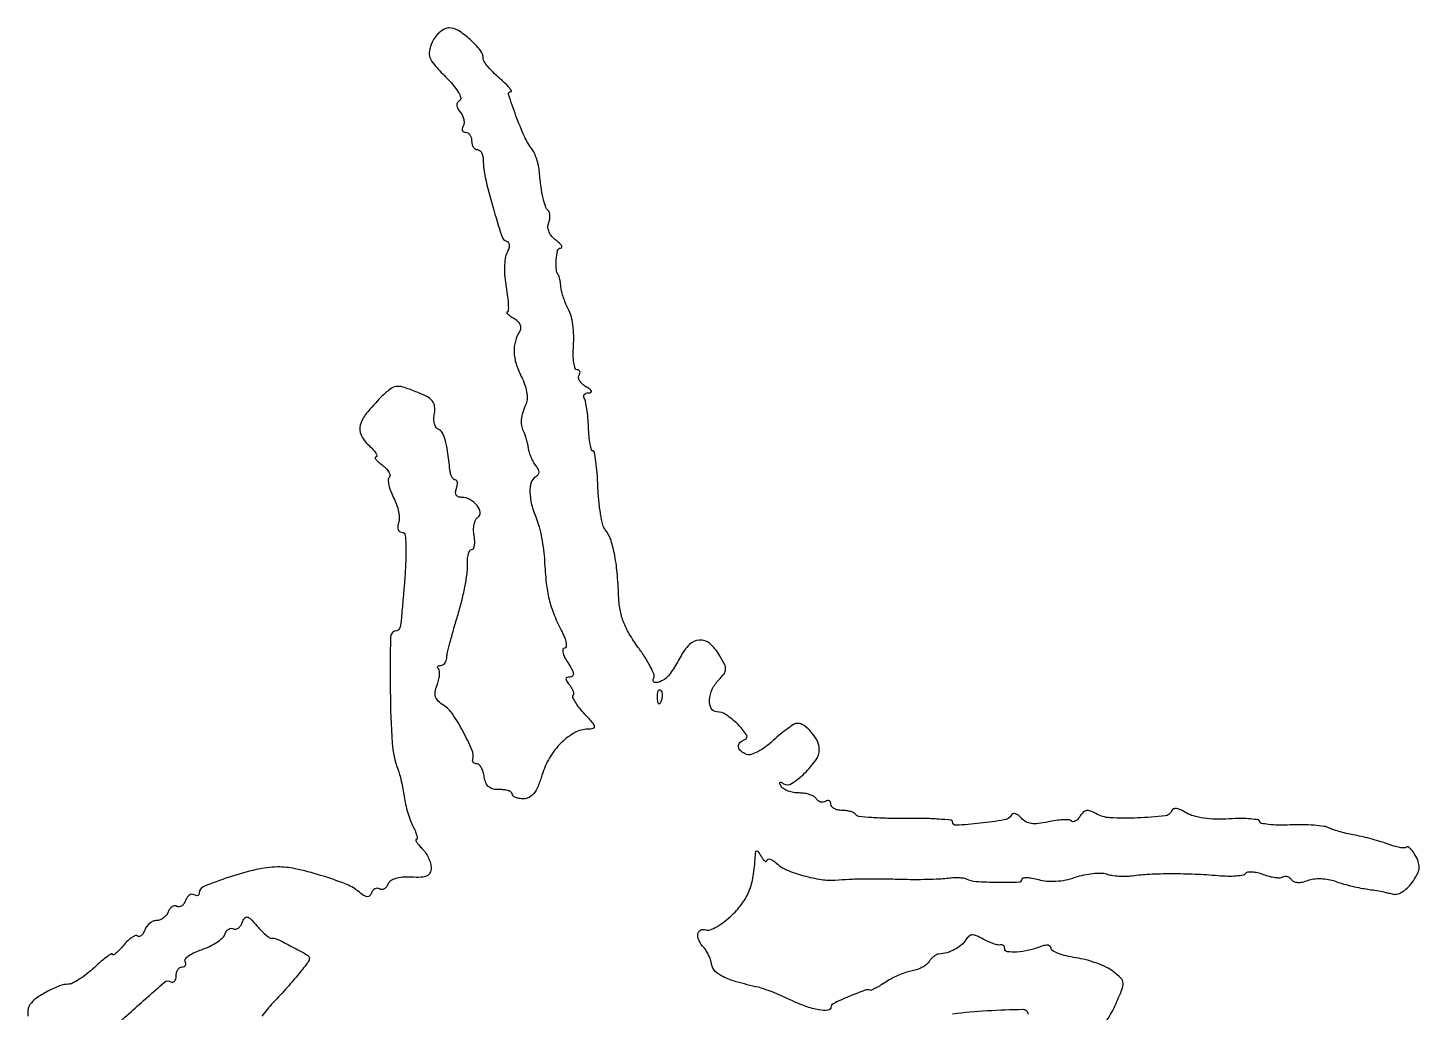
# Model space of a CAD drawing. Extents: x 0 to 316, y 0 to 340.
# Drawn here: x 75.4 to 315.5, y 170.2 to 340 of the extents above; entities that cross this region are included whole.
import ezdxf

# ---------------------------------------------------------------- set-up
doc = ezdxf.new("R2010")
doc.units = 0

msp = doc.modelspace()

# ---------------------------------------------------------------- linework, layer by layer
for points in [[(261.334628, 168.415293, 0.053866), (263.056759, 171.346637, 0.008956), (264.233789, 174.087459, 0.111958), (264.417848, 175.194679, 0.182919), (264.038897, 176.043039, 0.03263), (262.714601, 177.213062, 0.054067), (261.567747, 177.916777, 0.022958), (259.902102, 178.613991, 0.022393), (258.03956, 179.201872, 0.027277), (256.25, 179.576606, -0.021474), (254.621538, 179.897933, -0.032843), (253.248437, 180.327833, -0.034668), (252.249554, 180.796123, -0.272215), (252, 181.220533, 0.21469), (251.856226, 181.539939, 0.140403), (251.485938, 181.716937, 0.088938), (250.92056, 181.711001, 0.048015), (250.25, 181.515369, -0.03774), (248.165643, 180.860595, -0.042162), (246.082512, 180.557135, -0.047884), (244.458621, 180.6145, -0.376343), (244, 181.137513, 0.090666), (243.942779, 181.450479, 0.124387), (243.779687, 181.684237, 0.134256), (243.535735, 181.801238, 0.114578), (243.25, 181.787548, -0.128019), (242.826607, 181.778493, -0.023984), (242.075058, 181.995603, -0.024264), (241.199367, 182.343038, -0.02011), (240.30339, 182.794159, 0.025607), (239.137402, 183.365255, 0.110922), (238.384416, 183.504848, 0.168161), (237.815821, 183.283762, 0.081186), (237.30339, 182.681199, -0.084257), (236.525146, 181.777304, -0.05192), (235.354471, 180.9967, -0.049963), (233.985473, 180.442742, -0.059448), (232.611803, 180.212729, 0.107351), (232.21549, 180.106863, 0.047138), (231.755517, 179.812606, 0.043718), (231.308025, 179.395132, 0.044814), (230.944041, 178.909457, -0.086748), (230.49346, 178.402547, -0.042628), (229.77201, 177.923777, -0.040592), (228.915958, 177.541953, -0.046775), (228.048856, 177.325227, 0.04186), (227.066445, 177.089896, 0.019812), (225.845617, 176.632594, 0.019478), (224.598364, 176.050013, 0.026034), (223.51934, 175.420715, -0.008496), (222.572377, 174.822988, -0.012798), (221.725602, 174.337635, -0.007601), (221.009194, 173.964967, -0.21033), (220.802723, 173.954666, 0.182478), (219.839202, 173.958309, 0.010987), (217.101957, 172.867629, 0.008883), (214.370769, 171.651508, 0.291379), (214, 171.069294, -0.386575), (213.486446, 170.50432, -0.068241), (211.923563, 170.568422, -0.044314), (209.647973, 171.188011, -0.02338), (206.950476, 172.332165, 0.01002), (205.448452, 173.017149, 0.009086), (203.870672, 173.665069, 0.009138), (202.437589, 174.193404, 0.028615), (201.450476, 174.474817, -0.013004), (197.678612, 175.42393, -0.046137), (195.35074, 176.312736, -0.080222), (193.992697, 177.276197, -0.163414), (193.407534, 178.429048, 0.041347), (193.226262, 179.208951, 0.030286), (192.903494, 180.037252, 0.030862), (192.498679, 180.789249, 0.057529), (192.069301, 181.330699, -0.084612), (191.242025, 182.497928, -0.139382), (191.037903, 183.681559, -0.25557), (191.50728, 184.357973, -0.210568), (192.396646, 184.401287, 0.180968), (193.141689, 184.395068, 0.04054), (194.31583, 184.934621, 0.037056), (195.650616, 185.820363, 0.028531), (196.968791, 186.969492, 0.04123), (198.765783, 189.041872, 0.063687), (199.910598, 191.114073, 0.055895), (200.587707, 193.600671, 0.02453), (200.946413, 197, -0.01441), (201.019469, 197.858408, -0.381285), (201.178153, 198, -0.245542), (201.411028, 197.878301, -0.008487), (202, 197, 0.026003), (202.375008, 196.481025, 0.087604), (202.689119, 196.206465, 0.299391), (202.884288, 196.213933, 0.237795), (202.984687, 196.404988, -0.341906), (203.14618, 196.606412, -0.14966), (203.509564, 196.58421, -0.065333), (204.076391, 196.282878, -0.027701), (204.75, 195.744274, 0.087602), (206.455025, 194.686883, 0.027694), (209.304482, 193.726829, 0.028377), (212.340575, 193.070601, 0.059536), (214.75, 192.980936, -0.009204), (217.114124, 193.130849, -0.007895), (219.606363, 193.203463, -0.006667), (222.472984, 193.20347, -0.003608), (226, 193.13099, 0.006285), (228.289061, 193.096212, 0.005963), (230.61875, 193.11789, 0.005932), (232.678645, 193.18609, 0.020847), (234, 193.30087, -0.019072), (235.018727, 193.393006, -0.020794), (236.012458, 193.403415, -0.02079), (236.858193, 193.341837, -0.089105), (237.340281, 193.196928, 0.10213), (239.045008, 192.732131, 0.014184), (242.727452, 192.605915, 0.008289), (246.519721, 192.646421, 0.406252), (247, 193.139973, -0.363373), (247.187594, 193.364017, -0.052195), (247.83042, 193.410605, -0.039568), (248.742825, 193.308871, -0.022295), (249.826963, 193.049626, 0.050133), (251.233495, 192.794962, 0.035445), (252.839897, 192.781989, 0.033722), (254.525919, 193.002762, 0.033389), (256.172713, 193.448565, -0.029106), (257.659692, 193.864794, -0.027291), (259.21723, 194.116416, -0.028354), (260.622665, 194.185205, -0.07867), (261.59575, 194.02337, 0.042493), (262.504036, 193.804094, 0.021497), (263.675001, 193.675996, 0.021184), (264.903553, 193.646981, 0.029497), (266, 193.732376, -0.022613), (268.971096, 194.004944, -0.011075), (272.772277, 194.096633, -0.010689), (276.873252, 194.017029, -0.012034), (280.807629, 193.761518, 0.017533), (282.492525, 193.670689, 0.024982), (283.990238, 193.717372, 0.022904), (285.176694, 193.868762, 0.214321), (285.593031, 194.150527, -0.22217), (285.948357, 194.383317, -0.051892), (286.679084, 194.411868, -0.043874), (287.608437, 194.269192, -0.030834), (288.619318, 193.954635, 0.026676), (289.657107, 193.622224, 0.031558), (290.668008, 193.424087, 0.033143), (291.52368, 193.369086, 0.138756), (292.014818, 193.509158, -0.114729), (292.38433, 193.633712, -0.100385), (292.790573, 193.591538, -0.09361), (293.171286, 193.388364, -0.085288), (293.466303, 193.054522, 0.161867), (293.866393, 192.720074, 0.081252), (294.517452, 192.579145, 0.062899), (295.350136, 192.641387, 0.040016), (296.285402, 192.91056, -0.059157), (297.328876, 193.168179, -0.037442), (298.582115, 193.22966, -0.036782), (299.864732, 193.101796, -0.04812), (301, 192.788752, 0.01929), (302.163027, 192.394735, 0.010797), (303.604038, 192.001378, 0.01076), (305.079678, 191.666173, 0.017195), (306.354173, 191.450726, -0.008039), (307.567553, 191.268392, -0.006659), (308.853395, 191.036333, -0.006732), (310.02663, 190.791983, -0.017935), (310.854173, 190.576559, 0.127884), (311.64757, 190.547869, 0.075007), (312.539564, 190.891763, 0.062), (313.448698, 191.570844, 0.043582), (314.289957, 192.533315, 0.031404), (315.144293, 193.870895, 0.090099), (315.495826, 194.911074, 0.10595), (315.431058, 195.907318, 0.053893), (314.958937, 197.076727, 0.028311), (314.491601, 197.842398, 0.050683), (314.013967, 198.402735, 0.075284), (313.598258, 198.695354, 0.32266), (313.316157, 198.64949, -0.208045), (312.956853, 198.507992, -0.031469), (312.170026, 198.585345, -0.030848), (311.199117, 198.805101, -0.022211), (310.147177, 199.163867, 0.01724), (308.91726, 199.597022, 0.009675), (307.396358, 200.042265, 0.009645), (305.840951, 200.433059, 0.015507), (304.5, 200.699098, -0.014253), (303.241423, 200.945516, -0.012457), (301.940625, 201.273183, -0.012622), (300.779795, 201.628354, -0.035985), (300, 201.952635, 0.081495), (299.105309, 202.232738, 0.015394), (297.398438, 202.421238, 0.01608), (295.369944, 202.516745, 0.014133), (293.25, 202.48839, -0.014043), (291.237184, 202.461106, -0.023269), (289.542188, 202.564732, -0.01978), (288.247663, 202.756604, -0.360529), (288, 203.055431, 0.365517), (287.751758, 203.349639, 0.019921), (286.457812, 203.517803, 0.023326), (284.762869, 203.590318, 0.014019), (282.75, 203.52604, -0.021666), (280.432942, 203.487498, -0.028569), (278.328026, 203.664339, -0.032235), (276.566695, 204.03127, -0.073071), (275.324702, 204.579546, 0.032472), (274.413145, 205.073612, 0.071322), (273.654714, 205.299406, 0.119525), (273.114132, 205.250095, 0.234185), (272.816917, 204.95075, -0.294479), (271.678413, 204.037075, -0.016298), (266.910662, 203.698394, -0.021708), (262.143581, 203.722633, -0.121831), (259.719487, 204.448551, 0.04406), (258.811965, 204.881758, 0.128632), (258.127163, 204.951465, 0.149232), (257.55816, 204.676118, 0.06693), (257.02386, 204.02896, -0.046711), (256.629251, 203.509722, -0.077477), (256.200007, 203.167592, -0.113089), (255.806781, 203.04893, -0.216608), (255.504309, 203.162358, 0.183936), (255.076, 203.354447, 0.024818), (254.072677, 203.362635, 0.025932), (252.833538, 203.246664, 0.019166), (251.479455, 202.995366, -0.026006), (249.801957, 202.707716, -0.065295), (248.563464, 202.7233, -0.089845), (247.621132, 203.037875, -0.094447), (246.86779, 203.659303, 0.052216), (246.354432, 204.160825, 0.102485), (245.846205, 204.415888, 0.151573), (245.409478, 204.398423, 0.170729), (245.083792, 204.135579, -0.21588), (243.910509, 203.346618, -0.01431), (239.783323, 202.772852, -0.012514), (235.641764, 202.422089, -0.43174), (235, 203.026781, 0.38506), (234.750295, 203.302948, 0.007069), (232.62194, 203.487328, 0.01346), (230.008531, 203.605952, 0.008098), (226.904477, 203.612926, -0.00873), (223.76842, 203.623939, -0.013332), (221.050862, 203.753484, -0.007828), (218.814141, 203.955226, -0.231941), (218.34546, 204.25, 0.135644), (218.034169, 204.53861, 0.043931), (217.447954, 204.779687, 0.040064), (216.717946, 204.944671, 0.035561), (215.940983, 205, -0.052595), (215.198366, 205.078333, -0.072446), (214.570164, 205.311086, -0.092354), (214.148207, 205.654862, -0.177572), (214, 206.059017, 0.098926), (213.928183, 206.418448, 0.176081), (213.726548, 206.637945, 0.169366), (213.42443, 206.681645, 0.090666), (213.069098, 206.542705, -0.108373), (212.665803, 206.401101, -0.099685), (212.22714, 206.434921, -0.095498), (211.820631, 206.639411, -0.090427), (211.510081, 206.983688, 0.127185), (211.10259, 207.374267, 0.046428), (210.366772, 207.701458, 0.042309), (209.457822, 207.924906, 0.039141), (208.5, 208, -0.044235), (207.5359, 208.085461, -0.045071), (206.608138, 208.339137, -0.049167), (205.847612, 208.71144, -0.116454), (205.404508, 209.154508, -0.029044), (205.157493, 209.61154, -0.311364), (205.19056, 209.80858, -0.319056), (205.384439, 209.844489, -0.029764), (205.837109, 209.600672, 0.291947), (207.218401, 209.620743, 0.04581), (209.447149, 211.401728, 0.046595), (211.408055, 213.674228, 0.155947), (212, 215.525974, 0.117913), (211.666878, 216.918905, 0.059466), (210.658722, 218.430237, 0.060407), (209.366427, 219.617485, 0.156865), (208.177184, 220, 0.139918), (207.633179, 219.844728, 0.016221), (206.567837, 219.133735, 0.018494), (205.334141, 218.180359, 0.014115), (204.054608, 217.051012, -0.029322), (202.727239, 215.949372, -0.038751), (201.393501, 215.119408, -0.043468), (200.221349, 214.634436, -0.169554), (199.448853, 214.658001, -0.082147), (198.450517, 215.243389, -0.194135), (198.049532, 215.98969, -0.232984), (198.308962, 216.704255, -0.111201), (199.166837, 217.222279, 0.493203), (199.442956, 218.021477, 0.05248), (197.988185, 219.789161, 0.042922), (195.928044, 221.494825, 0.152607), (194.311439, 222, -0.278851), (193.354856, 222.578468, -0.137863), (193.049304, 224.018901, -0.093184), (193.531585, 225.901359, -0.087413), (194.671125, 227.528268, 0.036864), (195.575422, 228.576736, 0.157131), (195.837158, 229.350213, 0.122039), (195.630079, 230.241465, 0.018554), (194.73414, 231.849696, 0.081685), (193.07957, 233.780962, 0.190138), (191.303386, 234.376697, 0.185711), (189.568512, 233.603163, 0.077736), (188.038345, 231.5, -0.014846), (187.375995, 230.297627, -0.015939), (186.658139, 229.165436, -0.015657), (185.982674, 228.235624, -0.069511), (185.5, 227.765313, -0.05252), (184.526551, 227.19667, -0.119701), (183.695458, 227.04073, -0.32512), (183.342, 227.327419, -0.206413), (183.422792, 227.875074, 0.239516), (183.470124, 228.441297, 0.021452), (182.857505, 229.77823, 0.024233), (181.935148, 231.385323, 0.016425), (180.738954, 233.125074, -0.024727), (179.196904, 235.449545, -0.043313), (178.193795, 237.527622, -0.046952), (177.614661, 239.625786, -0.035676), (177.366469, 242, 0.015016), (177.113368, 246.020641, 0.026526), (176.629944, 249.309665, 0.032031), (175.948505, 251.840516, 0.091673), (175.062841, 253.424282, -0.114444), (174.645129, 254.257244, -0.016821), (174.261564, 256.117943, -0.018252), (173.957706, 258.386446, -0.014767), (173.792934, 260.837595, 0.009373), (173.659696, 263.200271, 0.015435), (173.448121, 265.189794, 0.009179), (173.198295, 266.786848, 0.364254), (172.944529, 267, -0.338669), (172.694324, 267.19143, -0.019222), (172.46194, 268.201297, -0.023007), (172.273519, 269.521802, -0.014141), (172.167624, 271.089521, 0.011794), (172.065046, 272.722037, 0.014315), (171.889157, 274.245198, 0.01292), (171.673074, 275.50829, 0.089816), (171.444673, 276.089521, -0.125401), (171.33528, 276.438124, -0.183301), (171.431785, 276.741479, -0.146386), (171.732104, 276.951159, -0.074029), (172.190983, 277.030409, 0.103181), (172.584315, 277.122032, 0.407212), (172.664176, 277.332359, 0.135748), (172.401229, 277.65727, 0.023345), (171.728968, 278.091869, -0.051962), (171.094167, 278.555724, -0.073147), (170.648566, 279.095745, -0.094539), (170.452394, 279.624379, -0.182072), (170.537985, 280.06146, 0.074727), (170.691621, 280.420434, 0.151524), (170.677774, 280.724304, 0.1875), (170.502559, 280.925294, 0.121368), (170.199325, 281, -0.328925), (169.860374, 281.25003, -0.038087), (169.637973, 282.228268, -0.034024), (169.530553, 283.57848, -0.020622), (169.578443, 285.181338, 0.027233), (169.607637, 286.933973, 0.02454), (169.450178, 288.742077, 0.025328), (169.146799, 290.349147, 0.06789), (168.72357, 291.431338, -0.025364), (168.270405, 292.351419, -0.018934), (167.862348, 293.406393, -0.019251), (167.553164, 294.432339, -0.04072), (167.410435, 295.25, 0.009724), (167.333788, 295.9385, 0.013006), (167.23593, 296.559375, 0.010203), (167.131214, 297.068779, 0.118447), (167.041667, 297.25, -0.150568), (166.625638, 298.245505, -0.040899), (166.599397, 299.971481, -0.039377), (166.835097, 301.58262, -0.350033), (167.358249, 302, 0.303305), (167.557715, 302.133257, 0.239979), (167.536958, 302.398147, 0.073184), (167.174007, 302.833141, 0.024495), (166.52865, 303.355392, -0.061061), (165.838872, 304.002308, -0.071592), (165.368564, 304.765041, -0.080474), (165.169386, 305.548349, -0.114194), (165.268619, 306.257627, 0.045286), (165.449298, 306.895802, 0.050199), (165.503738, 307.53418, 0.056526), (165.433383, 308.080074, 0.136919), (165.235488, 308.431179, -0.109486), (164.734906, 309.216826, -0.030788), (164.319973, 310.619381, -0.024321), (163.973047, 312.553911, -0.011074), (163.699428, 315.109344, 0.031683), (163.535429, 316.210357, 0.025872), (163.225786, 317.360698, 0.026609), (162.828206, 318.39223, 0.059979), (162.397468, 319.109344, -0.059946), (161.112428, 321.248424, -0.01717), (159.650711, 324.836212, -0.009559), (158.385894, 328.487959, -0.509055), (158.758097, 329.001221, 0.580154), (158.852043, 329.16616, 0.042535), (158.474253, 329.69684, 0.026647), (157.754261, 330.458984, 0.012563), (156.75, 331.367571, -0.018275), (155.696972, 332.342379, -0.023551), (154.807813, 333.315562, -0.022391), (154.15652, 334.175069, -0.152073), (154, 334.677788, 0.169542), (153.500351, 336.108959, 0.040832), (151.756176, 337.968491, 0.041461), (149.707462, 339.535343, 0.14348), (148.12156, 340, 0.116354), (147.349041, 339.817762, 0.060182), (146.516426, 339.268025, 0.054933), (145.75373, 338.461174, 0.055053), (145.185677, 337.508171, 0.058754), (144.704381, 336.006458, 0.142209), (144.807823, 334.856884, 0.088915), (145.568828, 333.614618, 0.014603), (147.509289, 331.557378, -0.020794), (148.81802, 330.135015, -0.04192), (149.700825, 328.894351, -0.06013), (150.118711, 327.944679, -0.340191), (149.935568, 327.460179, 0.110718), (149.558195, 327.091229, 0.158032), (149.437447, 326.642156, 0.115691), (149.593972, 326.100188, 0.045333), (150.037532, 325.454777, -0.060968), (150.423276, 324.854203, -0.062288), (150.649377, 324.182598, -0.068764), (150.689638, 323.544509, -0.120396), (150.527073, 323.043805, 0.078184), (150.359516, 322.644743, 0.155995), (150.382552, 322.306618, 0.185367), (150.58892, 322.082457, 0.115543), (150.940983, 322, -0.140337), (151.344827, 321.884374, -0.099915), (151.688914, 321.559375, -0.085131), (151.920655, 321.073318, -0.06887), (152, 320.5, 0.064853), (152.074694, 319.926543, 0.082425), (152.29375, 319.440625, 0.098894), (152.618646, 319.115568, 0.148195), (153, 319, -0.173966), (153.381579, 318.863093, -0.093354), (153.70625, 318.474217, -0.073647), (153.925954, 317.894855, -0.053911), (154, 317.210099, 0.057034), (154.347728, 314.17158, 0.013059), (155.648774, 309.160111, 0.006664), (157.196656, 304.037646, 0.236071), (158.039362, 303.16933, -0.176652), (158.355412, 302.910385, -0.128948), (158.481164, 302.470101, -0.086109), (158.390177, 301.868348, -0.042409), (158.083129, 301.155328, 0.091281), (157.786441, 300.227012, 0.026493), (157.674415, 298.722151, 0.025681), (157.726695, 296.981206, 0.024878), (157.956845, 295.235998, -0.013344), (158.209615, 293.60953, -0.022571), (158.323041, 292.235392, -0.019016), (158.322191, 291.178239, -0.388617), (158.115726, 290.969591, 0.519745), (158.048415, 290.862897, 0.108393), (158.20111, 290.645244, 0.038678), (158.63188, 290.306919, 0.015312), (159.271032, 289.908131, -0.061738), (159.919065, 289.414952, -0.090967), (160.330939, 288.832516, -0.111673), (160.459504, 288.234184, -0.137707), (160.299962, 287.68854, 0.073216), (159.539902, 285.949241, 0.07526), (159.323051, 284.081338, 0.0672), (159.667785, 282.059226, 0.043576), (160.571347, 279.86203, -0.035525), (161.136815, 278.547461, -0.039765), (161.485363, 277.214291, -0.043849), (161.591155, 276.023223, -0.104965), (161.40872, 275.159743, 0.02268), (160.806673, 273.616814, 0.054867), (160.543456, 272.423218, 0.072877), (160.581496, 271.424477, 0.077257), (160.906204, 270.5, -0.038939), (161.132864, 269.984356, -0.014499), (161.37249, 269.229305, -0.014264), (161.587253, 268.387483, -0.016746), (161.740971, 267.578484, 0.035599), (161.930504, 266.752088, 0.02525), (162.254188, 265.857324, 0.025617), (162.652497, 265.030267, 0.048208), (163.068459, 264.417512, -0.049679), (163.46976, 263.822604, -0.126852), (163.593357, 263.321483, -0.159557), (163.449067, 262.896055, -0.09372), (163.048558, 262.530011, 0.179953), (162.285536, 261.549152, 0.080898), (162.048523, 259.909864, 0.059936), (162.344323, 257.773516, 0.03472), (163.177408, 255.3151, -0.036213), (163.64541, 253.920357, -0.015601), (164.074005, 252.005061, -0.015342), (164.405331, 249.929114, -0.019606), (164.576271, 248, 0.014214), (164.87023, 244.219433, 0.032722), (165.356654, 241.410099, 0.03685), (166.163009, 238.897416, 0.023267), (167.449429, 236.097793, -0.022735), (168.021529, 234.856221, -0.052451), (168.306649, 233.870334, -0.097666), (168.295233, 233.236156, -0.353198), (168.002627, 233, 0.34961), (167.741556, 232.792035, 0.114748), (167.74314, 232.265625, 0.059239), (168.03713, 231.45985, 0.027971), (168.591957, 230.5, -0.018472), (169.300165, 229.32679, -0.087035), (169.555995, 228.586003, -0.241569), (169.422717, 228.177213, -0.19792), (168.992565, 228, 0.067199), (168.461875, 227.928352, 0.312214), (168.273902, 227.703889, 0.173254), (168.372442, 227.319893, 0.024611), (168.868879, 226.657991, -0.03842), (169.258544, 226.107437, -0.054629), (169.508235, 225.562953, -0.068901), (169.593371, 225.103538, -0.210804), (169.481394, 224.814728, 0.315551), (169.421283, 224.472901, 0.029615), (169.85065, 223.680301, 0.029545), (170.534801, 222.71126, 0.018399), (171.442321, 221.656737, -0.008041), (172.839724, 220.099417, -0.119857), (173.172929, 219.454157, -0.410858), (172.966048, 219.11025, -0.062473), (172.08711, 219, 0.127357), (169.796197, 218.406853, 0.069526), (167.46218, 216.648939, 0.062611), (165.458644, 214.074762, 0.061384), (164.138502, 211.067941, -0.02415), (163.460384, 209.147184, -0.069012), (162.75132, 207.924376, -0.105506), (161.937845, 207.24298, -0.122365), (160.959858, 207, -0.040412), (160.209448, 207.06075, -0.059766), (159.575708, 207.243637, -0.078601), (159.144904, 207.512063, -0.217511), (159, 207.829401, 0.245069), (158.837238, 208.141531, 0.072054), (158.339063, 208.391841, 0.054262), (157.611846, 208.549378, 0.035062), (156.75, 208.579401, -0.062402), (155.698562, 208.673616, -0.122462), (154.949629, 209.04255, -0.121639), (154.457554, 209.72132, -0.061103), (154.180449, 210.75, 0.038382), (153.989816, 211.611357, 0.053191), (153.681447, 212.339063, 0.065793), (153.310216, 212.839234, 0.202946), (152.930449, 213, -0.082594), (152.589166, 213.056763, -0.115341), (152.32789, 213.220313, -0.131537), (152.188041, 213.464415, -0.126037), (152.185773, 213.75, 0.162527), (152.053084, 215.417075, 0.022426), (150.530211, 218.597985, 0.025043), (148.694533, 221.650474, 0.105652), (147.167742, 223.127316, -0.050933), (146.243209, 223.844889, -0.123272), (145.784417, 224.570714, -0.121868), (145.718924, 225.432624, -0.049195), (146.030065, 226.579077, 0.030576), (146.308229, 227.471386, 0.039094), (146.447823, 228.320696, 0.043381), (146.446461, 229.018351, 0.175968), (146.269489, 229.397177, -0.101158), (146.117779, 229.626844, -0.245967), (146.137496, 229.822921, -0.186617), (146.325791, 229.957127, -0.06264), (146.666667, 230, 0.12313), (147.050556, 230.095992, 0.097995), (147.382225, 230.367188, 0.08844), (147.610842, 230.77248, 0.078113), (147.698355, 231.25, -0.051757), (147.799501, 232.031146, -0.004966), (148.259889, 233.895312, -0.006283), (148.860261, 236.11091, -0.004919), (149.565463, 238.5, 0.013172), (150.258438, 240.998844, 0.012943), (150.823311, 243.545313, 0.012924), (151.20254, 245.801069, 0.047093), (151.270102, 247.25, -0.029746), (151.2827, 248.303701, -0.047329), (151.431574, 249.192187, -0.061266), (151.680257, 249.809459, -0.272842), (152.003441, 250, 0.278348), (152.301485, 250.179855, 0.078464), (152.483962, 250.715593, 0.055051), (152.532563, 251.502467, 0.032782), (152.425816, 252.436062, -0.0435), (152.334936, 253.416398, -0.05053), (152.424189, 254.348339, -0.057768), (152.666763, 255.100785, -0.148567), (153.040595, 255.525089, 0.294893), (153.451029, 256.388616, 0.136632), (152.944432, 257.582104, 0.098312), (151.706017, 258.629026, 0.12713), (150.270566, 259, -0.091968), (149.702244, 259.105426, -0.1663), (149.343183, 259.40567, -0.153632), (149.226431, 259.882946, -0.075502), (149.361626, 260.5, 0.042583), (149.52776, 261.074944, 0.078856), (149.546562, 261.559375, 0.127534), (149.422261, 261.877688, 0.240695), (149.182901, 262, -0.201733), (148.88074, 262.127084, -0.071045), (148.596986, 262.514063, -0.05652), (148.372267, 263.080091, -0.040508), (148.247569, 263.75, 0.009213), (147.853034, 266.981514, 0.034589), (147.429262, 268.978891, 0.05902), (146.919795, 270.197054, 0.185852), (146.248022, 270.750659, -0.179364), (145.860211, 271.062158, -0.074011), (145.59933, 271.694324, -0.060155), (145.495594, 272.530219, -0.045704), (145.576848, 273.450753, 0.074246), (145.61604, 274.707929, 0.147269), (145.222628, 275.614352, 0.09945), (144.262739, 276.3758, 0.023218), (142.381832, 277.229211, 0.018055), (140.140387, 278.030707, 0.115315), (138.945246, 278.123745, 0.132435), (137.912017, 277.66819, 0.026705), (136.405038, 276.314129, 0.024245), (133.819869, 273.465314, 0.106749), (132.786816, 271.460223, 0.17655), (132.934052, 269.761242, 0.096505), (134.178995, 268.047867, -0.018789), (134.962679, 267.260727, -0.04343), (135.473014, 266.601561, -0.09731), (135.642552, 266.174617, -0.46919), (135.497432, 266, 0.40719), (135.356777, 265.862687, 0.168009), (135.445895, 265.583392, 0.05429), (135.870621, 265.127711, 0.020178), (136.557298, 264.581761, -0.039587), (137.248681, 263.986892, -0.064204), (137.718975, 263.371995, -0.091492), (137.910773, 262.833593, -0.240783), (137.78831, 262.454977, 0.207798), (137.608633, 261.999358, 0.043626), (137.714731, 261.129167, 0.038921), (138.028224, 260.064372, 0.028288), (138.532806, 258.936561, -0.03567), (139.044549, 257.74594, -0.035507), (139.382791, 256.492857, -0.037782), (139.516249, 255.358699, -0.102358), (139.385934, 254.563345, 0.064019), (139.24047, 253.965155, 0.111015), (139.296576, 253.459233, 0.151668), (139.540481, 253.12654, 0.160646), (139.924165, 253, -0.388256), (140.552482, 252.425504, -0.02461), (140.661896, 249.70666, -0.017379), (140.465477, 245.219345, -0.003492), (139.782579, 237.25, -0.044058), (139.695262, 236.771583, -0.060435), (139.529362, 236.367188, -0.07606), (139.315115, 236.092189, -0.191572), (139.083333, 236, 0.409099), (137.992572, 234.928154, 0.006774), (137.955761, 225.59519, 0.013475), (138.284211, 216.613777, 0.078191), (139.313848, 212, -0.02947), (139.571057, 211.215209, -0.009524), (139.860383, 210.026434, -0.00946), (140.132498, 208.689374, -0.010482), (140.343727, 207.387861, 0.022202), (140.595029, 206.039973, 0.016012), (140.989401, 204.561916, 0.016225), (141.455963, 203.178216, 0.033447), (141.926219, 202.137861, -0.020883), (142.322157, 201.317447, -0.040409), (142.556082, 200.627997, -0.06134), (142.615342, 200.151781, -0.414588), (142.463755, 200, 0.480538), (142.361398, 199.87209, 0.082587), (142.496942, 199.538393, 0.040529), (142.867156, 199.032385, 0.018187), (143.428571, 198.428571, -0.049031), (144.030042, 197.695962, -0.037827), (144.538393, 196.795227, -0.038868), (144.88661, 195.8715, -0.070818), (145, 195.074936, -0.109083), (144.810501, 194.216672, -0.177079), (144.288528, 193.694426, -0.099576), (143.296258, 193.455136, -0.021997), (141.537554, 193.46542, 0.031087), (140.056685, 193.447174, 0.054982), (138.856849, 193.223471, 0.072623), (137.997576, 192.819812, 0.156311), (137.544617, 192.255674, -0.072055), (137.272781, 191.770003, -0.101945), (136.899222, 191.446651, -0.12398), (136.48509, 191.334889, -0.143591), (136.092473, 191.442849, 0.128498), (135.707057, 191.561219, 0.128102), (135.312508, 191.47612, 0.11147), (134.968958, 191.192996, 0.080948), (134.73151, 190.756231, -0.113297), (134.412976, 190.250462, -0.231157), (133.979497, 190.102573, -0.117366), (133.357987, 190.335951, -0.023189), (132.396099, 191.050987, 0.080797), (130.152601, 192.348579, 0.017732), (125.920971, 193.786988, 0.01883), (121.531232, 194.929168, 0.058867), (118.5, 195.231147, 0.052204), (114.823543, 194.778081, 0.02356), (110.141405, 193.461864, 0.015049), (105.753403, 191.853901, 0.306449), (105, 190.740095, -0.124921), (104.928426, 190.458088, -0.188554), (104.737031, 190.296565, -0.148868), (104.44727, 190.2871, -0.072794), (104.104785, 190.435239, 0.167719), (103.716845, 190.522492, 0.120855), (103.296958, 190.368432, 0.092131), (102.906882, 189.985664, 0.061252), (102.611848, 189.430874, -0.061778), (102.316264, 188.876454, -0.092661), (101.924662, 188.494598, -0.121115), (101.502473, 188.341946, -0.166377), (101.111848, 188.430874, 0.159399), (100.723161, 188.524937, 0.122316), (100.306178, 188.385769, 0.09545), (99.92259, 188.024191, 0.064639), (99.63617, 187.494256, -0.076025), (99.310496, 186.923029, -0.064761), (98.81279, 186.438938, -0.066819), (98.225756, 186.111538, -0.094104), (97.638374, 186, 0.102305), (97.046737, 185.877665, 0.066773), (96.447177, 185.517331, 0.063156), (95.930887, 184.985053, 0.069512), (95.58345, 184.356872, -0.042913), (95.298461, 183.77017, -0.08274), (94.961713, 183.37284, -0.138439), (94.63216, 183.222694, -0.238836), (94.35232, 183.314347, 0.290576), (93.994948, 183.394195, 0.059071), (93.386883, 183.090077, 0.045507), (92.658752, 182.509986, 0.027903), (91.909127, 181.707475, -0.014489), (91.198946, 180.905104, -0.031197), (90.598026, 180.339739, -0.054631), (90.18229, 180.06534, -0.544354), (90.033269, 180.15121, 0.562355), (89.852467, 180.248857, 0.023138), (89.097457, 179.758896, 0.02133), (88.088686, 178.968596, 0.011039), (86.894245, 177.90121, -0.020716), (85.601938, 176.790581, -0.024312), (84.28726, 175.85223, -0.02428), (83.116952, 175.177909, -0.119103), (82.380676, 175, 0.092616), (80.897936, 174.722972, 0.029432), (78.844525, 173.785563, 0.029706), (76.90269, 172.604349, 0.084242), (75.772828, 171.5, 0.094383), (75.532989, 170.991237, 0.046315), (75.418641, 170.281536, 0.043699), (75.43445, 169.497408, 0.048577)], [(87.63686, 165.149762, -0.005018), (93.220729, 170.262767, -0.004012), (98.979421, 175.347747, -0.328312), (100.099462, 175.438529, 0.160737), (100.440747, 175.35688, 0.191019), (100.735467, 175.503418, 0.125335), (100.934757, 175.883871, 0.058355), (101, 176.440983, -0.06614), (101.079181, 177.036955, -0.083321), (101.311086, 177.542039, -0.099271), (101.655165, 177.879855, -0.145596), (102.059017, 178, 0.097296), (102.419186, 178.070755, 0.174877), (102.640031, 178.270076, 0.170701), (102.685806, 178.56853, 0.092164), (102.549808, 178.919409, -0.317255), (102.576209, 179.352766, -0.068298), (103.153353, 179.900373, -0.048293), (104.131794, 180.468738, -0.027748), (105.402363, 180.967777, 0.031815), (106.754347, 181.511516, 0.03447), (107.989065, 182.21014, 0.036803), (108.950135, 182.95202, 0.118912), (109.404509, 183.61175, -0.063673), (109.693928, 184.149706, -0.094526), (110.080142, 184.517922, -0.121949), (110.498831, 184.661499, -0.161694), (110.888152, 184.569126, 0.173729), (111.280843, 184.485611, 0.119581), (111.708608, 184.65276, 0.089785), (112.108761, 185.056314, 0.058986), (112.414162, 185.636907, -0.057941), (112.828759, 186.429089, -0.307994), (113.260268, 186.599109, -0.145991), (113.833718, 186.276725, -0.013567), (114.943211, 185.065478, 0.015987), (115.715747, 184.230242, 0.022384), (116.461042, 183.5392, 0.01972), (117.106592, 183.034608, 0.194807), (117.434742, 182.954576, -0.150016), (118.393327, 182.80751, -0.009009), (121.028176, 181.475517, -0.00655), (123.682732, 180.028161, -0.270985), (124, 179.485751, -0.165716), (123.771992, 178.816698, -0.006968), (122.188424, 176.8213, -0.011213), (120.17611, 174.466787, -0.007273), (117.75, 171.83188, 0.016271), (116.696994, 170.646128, 0.020634), (115.807812, 169.482206, 0.01914)], [(234.978608, 169.912495, -0.017), (240.996587, 170.45963, -0.010295), (247.135809, 170.681231, -0.418758), (248, 169.830325, 0.1422)]]:
    msp.add_lwpolyline(points, format="xyb")
msp.add_lwpolyline([(184.683114, 223.8125, -0.054073), (184.461564, 223.395823, -0.470617), (184.279315, 223.37858, -0.168741), (184.137993, 223.670344, -0.018894), (184.078947, 224.416667, -0.028489), (184.089945, 225.112848, -0.077125), (184.200665, 225.592839, -0.208169), (184.385309, 225.77538, -0.296942), (184.604167, 225.729167, -0.126455), (184.797407, 225.402231, -0.060344), (184.876576, 224.916927, -0.05415), (184.839148, 224.359369, -0.051402)], format="xyb", close=True)

doc.saveas('drawing.dxf')
